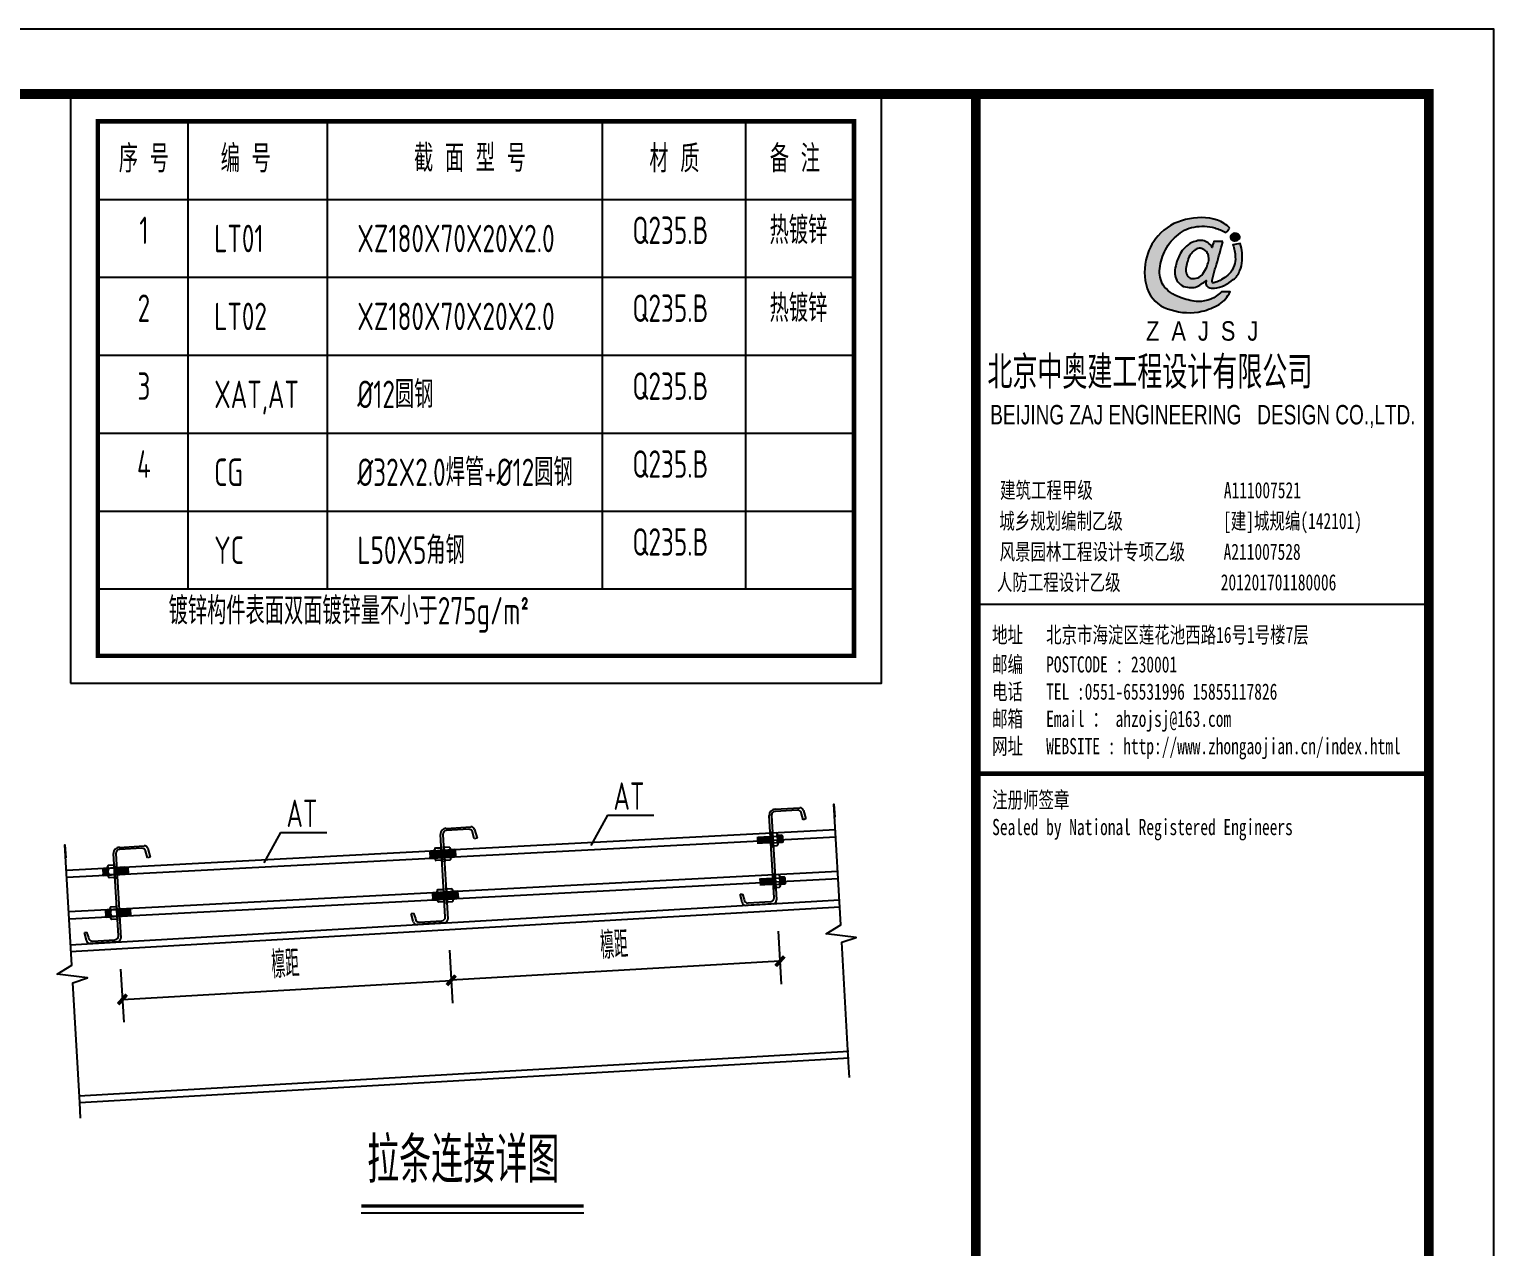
# Model space of a CAD drawing. Extents: x -89996 to 1006241, y -2176 to 440573.
# Drawn here: x 515908 to 547893, y 55219 to 81824 of the extents above; entities that cross this region are included whole.
import ezdxf
from ezdxf.enums import TextEntityAlignment as Align

# ---------------------------------------------------------------- set-up
doc = ezdxf.new("R2010")
doc.units = 0
doc.header["$LTSCALE"] = 1000
doc.header["$MEASUREMENT"] = 0
doc.layers.add('_0', color=7, linetype='Continuous', lineweight=25)
for name, color, linetype in [('AXIS', 3, 'Continuous'), ('GL', 150, 'Continuous'), ('LK 轮廓', 3, 'Continuous'), ('NUM', 7, 'Continuous'), ('PUB_TITLE', 4, 'Continuous'), ('TEXT', 7, 'Continuous'), ('THIN', 7, 'Continuous'), ('图签', 3, 'Continuous')]:
    doc.layers.add(name, color=color, linetype=linetype)
doc.styles.add('_gyy_title_Arial', font='arial.ttf', dxfattribs={"width": 0.7})
doc.styles.add('_gyy_title_ST', font='', dxfattribs={"width": 0.8})
doc.styles.add('_TCH_DIM_T3', font='SIMPLEX', dxfattribs={"width": 0.705882, "bigfont": 'GBCBIG'})
doc.styles.add('HZ', font='txt.shx', dxfattribs={"width": 0.8, "bigfont": '000hztxt.shx'})
doc.styles.add('TSSD_Label', font='tssdeng.shx', dxfattribs={"width": 0.7, "bigfont": 'hztxt.shx'})
doc.styles.get('_gyy_title_ST').set_extended_font_data('SimSun')
doc.dimstyles.new('TCH-200-1', dxfattribs={"dimtxt": 595, "dimasz": 200, "dimexe": 500, "dimexo": 600, "dimgap": 252.5, "dimtad": 1, "dimdec": 0, "dimzin": 0, "dimdsep": 46, "dimtxsty": '_TCH_DIM_T3', "dimblk": 'ARCHTICK', "dimcen": 0.09, "dimclrd": 3, "dimclre": 3, "dimclrt": 7, "dimazin": 2, "dimtfac": 1, "dimtdec": 0, "dimtix": 1, "dimtmove": 2, "dimatfit": 3, "dimfxl": 0, "dimtolj": 1, "dimtzin": 0, "dimarcsym": 0})

# ---------------------------------------------------------------- blocks, each defined once
blk = doc.blocks.new('_ArchTick')
at = {"color": 0, "linetype": 'ByBlock', "const_width": 0.4}
blk.add_lwpolyline([(-0.5, -0.5), (0.5, 0.5)], dxfattribs=at)
blk = doc.blocks.new('*D587')
at = {"layer": 'Defpoints', "color": 0, "transparency": 16777216}
for p in [(525050, 62298), (517868, 61881), (525123, 61040)]:
    blk.add_point(p, dxfattribs=at)
at = {"layer": 'GL', "color": 3, "lineweight": -2, "transparency": 16777216}
for p, q in [((525085, 61699), (525152, 60541)), ((517903, 61282), (517970, 60124)), ((517941, 60623), (525123, 61040))]:
    blk.add_line(p, q, dxfattribs=at)
at = {"layer": 'GL', "color": 3, "lineweight": -2, "transparency": 16777216, "xscale": 200, "yscale": 200, "zscale": 200}
for p, rotation in [((525123, 61040), 3.327878356570894), ((517941, 60623), 183.3278783565709)]:
    blk.add_blockref('_ArchTick', p, dxfattribs=dict(at, rotation=rotation))
at = {"layer": 'GL', "color": 7, "transparency": 16777216, "insert": (521499, 61397), "char_height": 595, "attachment_point": 5, "rotation": 3.3279, "style": '_TCH_DIM_T3'}
blk.add_mtext('\\A1;檩距', dxfattribs=at)
blk = doc.blocks.new('ZXG')
for p, q in [((319, 150), (214, 1947)), ((264, 1950), (372, 102)), ((336, 2085), (880, 2117)), ((832, 2064), (340, 2035)), ((952, 1853), (912, 2011)), ((960, 2057), (1012, 1873)), ((227, 1728), (217, 1729)), ((-424, 227), (-374, 230)), ((-381, 58), (-424, 227)), ((-374, 230), (-334, 112)), ((296, 17), (-296, -17)), ((-249, 36), (243, 65))]:
    blk.add_line(p, q)
for centre, radius, start, end in [((346, 1954), 132, 92.3178, 182.907), ((345, 1955), 80.5, 93.3279, 183.3279), ((838, 1987), 77.2, 18.1011, 94.3305), ((886, 2042), 75.4, 11.5832, 94.9433), ((-301, 63), 80.5, 183.3279, 273.3279), ((-254, 116), 80.5, 183.3279, 273.3279), ((238, 145), 80.5, 273.3279, 3.3279), ((292, 98), 80.5, 273.3279, 3.3279)]:
    blk.add_arc(centre, radius, start, end)
at = {"layer": '_0'}
blk.add_line((1012, 1873), (952, 1853), dxfattribs=at)
blk = doc.blocks.new('*D588')
at = {"layer": 'Defpoints', "color": 0, "transparency": 16777216}
for p in [(532231, 62716), (525050, 62298), (525123, 61041)]:
    blk.add_point(p, dxfattribs=at)
at = {"layer": 'GL', "color": 3, "lineweight": -2, "transparency": 16777216}
for p, q in [((532266, 62117), (532333, 60959)), ((525085, 61699), (525152, 60541)), ((532304, 61458), (525123, 61041))]:
    blk.add_line(p, q, dxfattribs=at)
at = {"layer": 'GL', "color": 3, "lineweight": -2, "transparency": 16777216, "xscale": 200, "yscale": 200, "zscale": 200}
for p, rotation in [((532304, 61458), 3.327878356568971), ((525123, 61041), 183.327878356569)]:
    blk.add_blockref('_ArchTick', p, dxfattribs=dict(at, rotation=rotation))
at = {"layer": 'GL', "color": 7, "transparency": 16777216, "insert": (528681, 61815), "char_height": 595, "attachment_point": 5, "rotation": 3.3279, "style": '_TCH_DIM_T3'}
blk.add_mtext('\\A1;檩距', dxfattribs=at)
blk = doc.blocks.new('dd')
at = {"layer": '图签'}
h = blk.add_hatch(color=5, dxfattribs=at)
h.set_gradient(color1=(0, 0, 255), color2=(36, 36, 255), one_color=1, tint=0.57)
h.paths.add_polyline_path([(452, 1270, -0.093206), (531, 1562, -0.136321), (716, 1807, -0.161039), (988, 1948, -0.108591), (1307, 1935, -0.049497), (1479, 1861, 0.062627), (1539, 1932, 0.094388), (1351, 2056, 0.136326), (854, 2062, 0.161722), (430, 1810, 0.133661), (243, 1435, 0.158414), (286, 937, 0.22517), (632, 669, 0.138663), (1107, 646, 0.074676), (1375, 753, 0.125344), (1543, 944, 0.006312), (1413, 948, -0.090385), (1244, 833, -0.096745), (1053, 797, -0.073845), (803, 850, -0.140868), (530, 1020, -0.160753)])
h = blk.add_hatch(color=1, dxfattribs=at)
h.set_gradient(color1=(255, 0, 0), color2=(255, 0, 0), tint=0.57)
h.paths.add_polyline_path([(1557, 1818, 0.386553), (1564, 1757, 0.170676), (1604, 1736, 0.082224), (1657, 1743, 0.087509), (1686, 1766, 0.264235), (1694, 1804, 0.244333), (1636, 1850, 0.30271)])
h = blk.add_hatch(color=5, dxfattribs=at)
h.set_gradient(color1=(0, 0, 255), color2=(36, 36, 255), one_color=1, tint=0.57)
h.paths.add_polyline_path([(1306, 1289, 0.011169), (1334, 1370, 0.005807), (1431, 1724, 0.01105), (1292, 1724, 0.016796), (1267, 1634, 0.125943), (1203, 1704, 0.083806), (1120, 1739, 0.082879), (1047, 1739, -0.008503), (952, 1710, 0.060057), (844, 1628, 0.086078), (774, 1532, 0.099424), (705, 1347, 0.12153), (690, 1225, 0.102644), (719, 1122, 0.056648), (797, 1042, 0.092914), (913, 1013, 0.194578), (1098, 1064, -0.002562), (1175, 1122, 0.064354), (1167, 1068, 0.172385), (1207, 1017, 0.105458), (1300, 1002, 0.086567), (1454, 1046, 0.047674), (1592, 1136, 0.166359), (1692, 1274, 0.096748), (1728, 1431, 0.03151), (1728, 1548, 0.041815), (1700, 1691, 0.007654), (1588, 1673, -0.009919), (1610, 1585, -0.068269), (1624, 1482, -0.105336), (1605, 1352, -0.14652), (1528, 1223, -0.070486), (1434, 1151, -0.077937), (1341, 1103, -0.127098), (1272, 1084, -0.114215), (1267, 1129, -0.007609)])
h.paths.add_polyline_path([(865, 1245, -0.099994), (863, 1328, -0.050974), (888, 1427, -0.120527), (938, 1529, -0.043888), (1002, 1595, -0.08446), (1063, 1619, -0.147309), (1127, 1607, -0.037474), (1177, 1572, -0.06931), (1209, 1507, -0.067662), (1213, 1431, -0.02676), (1211, 1413, 0.017209), (1183, 1329, -0.048815), (1120, 1223, -0.139096), (1046, 1163, -0.097991), (944, 1153, -0.085394), (909, 1169, -0.149141)], flags=16)
blk.add_lwpolyline([(1539, 1932, 0.094388), (1351, 2056, 0.136326), (854, 2062, 0.161722), (430, 1810, 0.133661), (243, 1435, 0.158414), (286, 937, 0.22517), (632, 669, 0.138663), (1107, 646, 0.074676), (1375, 753, 0.125344), (1543, 944, 0.006312), (1413, 948, -0.090385), (1244, 833, -0.096745), (1053, 797, -0.073845), (803, 850, -0.140868), (530, 1020, -0.160753), (452, 1270, -0.093206), (531, 1562, -0.136321), (716, 1807, -0.161039), (988, 1948, -0.108591), (1307, 1935, -0.049497), (1479, 1861, 0.062627)], format="xyb", close=True, dxfattribs=at)
for points in [[(1694, 1804, 0.243958), (1636, 1850, 0.303117), (1557, 1818, 0.386553), (1564, 1757, 0.170676), (1604, 1736, 0.082224), (1657, 1743, 0.087509), (1686, 1766, 0.264235), (1694, 1804, -7.823139)], [(1431, 1724, 0.011041), (1292, 1724, 0.016796), (1267, 1634, 0.125943), (1203, 1704, 0.083806), (1120, 1739, 0.082879), (1047, 1739, -0.008503), (952, 1710, 0.060057), (844, 1628, 0.086078), (774, 1532, 0.099424), (705, 1347, 0.12153), (690, 1225, 0.102644), (719, 1122, 0.056648), (797, 1042, 0.092914), (913, 1013, 0.194578), (1098, 1064, -0.002562), (1175, 1122, 0.064354), (1167, 1068, 0.172385), (1207, 1017, 0.105458), (1300, 1002, 0.086567), (1454, 1046, 0.047674), (1592, 1136, 0.166359), (1692, 1274, 0.096748), (1728, 1431, 0.03151), (1728, 1548, 0.041815), (1700, 1691, 0.007654), (1588, 1673, -0.009919), (1610, 1585, -0.068269), (1624, 1482, -0.105336), (1605, 1352, -0.14652), (1528, 1223, -0.070486), (1434, 1151, -0.077937), (1341, 1103, -0.127098), (1272, 1084, -0.114215), (1267, 1129, -0.007609), (1306, 1289, 0.011169), (1334, 1370, 0.005782), (1430, 1722, 0.069025)], [(1213, 1431, 0.067662), (1209, 1507, 0.06931), (1177, 1572, 0.037474), (1127, 1607, 0.147309), (1063, 1619, 0.08446), (1002, 1595, 0.043888), (938, 1529, 0.120527), (888, 1427, 0.050974), (863, 1328, 0.099994), (865, 1245, 0.149141), (909, 1169, 0.085394), (944, 1153, 0.097991), (1046, 1163, 0.139096), (1120, 1223, 0.048815), (1183, 1329, -0.017209), (1211, 1413, 0.02676), (1213, 1431, 0.441273)]]:
    blk.add_lwpolyline(points, format="xyb", dxfattribs=at)
at = {"insert": (246, 492), "char_height": 300, "width": 8000, "attachment_point": 1, "style": 'HZ'}
blk.add_mtext('{\\fArial|b0|i0|c0|p32;Z  A  J  S  J}', dxfattribs=at)
blk = doc.blocks.new('A$C767023C3')
at = {"layer": 'PUB_TITLE'}
blk.add_line((-4949, -5573), (0, -5573), dxfattribs=at)
at = {"layer": 'PUB_TITLE', "const_width": 106}
blk.add_lwpolyline([(-4949, 0), (0, 0), (0, -40586), (-4949, -40586)], close=True, dxfattribs=at)
at = {"layer": 'PUB_TITLE', "const_width": 49.5}
blk.add_lwpolyline([(-4949, -7426), (0, -7426)], dxfattribs=at)
at = {"layer": '图签', "xscale": 0.70707067020202, "yscale": 0.70707067020202, "zscale": 0.70707067020202}
blk.add_blockref('dd', (-3263, -2831), dxfattribs=at)
at = {"color": 1, "insert": (-4822, -2862), "char_height": 359.1, "width": 9576, "attachment_point": 1, "style": 'HZ'}
blk.add_mtext('北京中奥建工程设计有限公司', dxfattribs=at)
at = {"layer": 'PUB_TITLE', "width": 0.7}
for s, height, style, p in [('BEIJING ZAJ ENGINEERING   DESIGN CO.,LTD.', 212.12, '_gyy_title_Arial', (-2469, -3610)), ('建筑工程甲级                 A111007521             ', 176.77, '_gyy_title_ST', (-2494, -4417)), ('城乡规划编制乙级             [建]城规编(142101)', 176.77, '_gyy_title_ST', (-2712, -4754)), ('风景园林工程设计专项乙级     A211007528           ', 176.77, '_gyy_title_ST', (-2582, -5090)), ('人防工程设计乙级             201201701180006', 176.77, '_gyy_title_ST', (-2865, -5424))]:
    blk.add_text(s, height=height, dxfattribs=dict(at, style=style)).set_placement(p, align=Align.CENTER)
at = {"layer": 'PUB_TITLE', "style": '_gyy_title_ST', "width": 0.7}
for s, height, p in [('地址   北京市海淀区莲花池西路16号1号楼7层', 176.77, (-4771, -5998)), ('邮编   POSTCODE : 230001', 176.77, (-4771, -6321)), ('电话   TEL :0551-65531996 15855117826', 176.77, (-4771, -6618)), ('邮箱   Email ： ahzojsj@163.com', 176.77, (-4771, -6915)), ('网址   WEBSITE : http://www.zhongaojian.cn/index.html', 176.77, (-4771, -7214)), ('注册师签章', 176.8, (-4771, -7801)), ('Sealed by National Registered Engineers', 176.77, (-4770, -8098))]:
    blk.add_text(s, height=height, dxfattribs=at).set_placement(p)

msp = doc.modelspace()

# ---------------------------------------------------------------- linework, layer by layer
for p, q in [((532100.07, 64281.83), (532110.14, 64282.42)), ((532100.07, 64281.83), (532119.35, 63950.27)), ((532110.14, 64282.42), (532129.42, 63950.85)), ((532227.69, 64261.53), (532111.75, 64254.79)), ((532115.77, 64185.71), (532231.7, 64192.45)), ((532123.8, 64047.56), (532239.74, 64054.3)), ((532127.82, 63978.48), (532243.75, 63985.22)), ((532262.2, 64020.95), (532250.15, 64228.18)), ((524773.02, 63689.3), (524760.97, 63896.53)), ((524779.42, 63932.26), (524895.36, 63939)), ((524899.37, 63869.92), (524783.44, 63863.18)), ((524907.41, 63731.77), (524791.47, 63725.03)), ((524911.42, 63662.7), (524795.49, 63655.95)), ((524893.75, 63966.63), (524913.03, 63635.07)), ((524903.82, 63967.22), (524923.1, 63635.65)), ((524954.27, 63969.87), (524964.34, 63970.45)), ((524954.27, 63969.87), (524973.55, 63638.3)), ((524964.34, 63970.45), (524983.62, 63638.89)), ((525081.89, 63949.56), (524965.95, 63942.82)), ((524969.97, 63873.75), (525085.9, 63880.49)), ((524978, 63735.59), (525093.94, 63742.34)), ((524982.02, 63666.52), (525097.95, 63673.26)), ((525116.4, 63708.99), (525104.35, 63916.22)), ((532119.35, 63950.27), (532129.42, 63950.85)), ((517630.97, 63312.78), (517618.92, 63520.01)), ((517637.37, 63555.74), (517753.31, 63562.48)), ((517757.33, 63493.41), (517641.39, 63486.66)), ((517765.36, 63355.25), (517649.42, 63348.51)), ((517751.7, 63590.11), (517770.98, 63258.55)), ((517761.78, 63590.7), (517781.06, 63259.13)), ((524923.1, 63635.65), (524913.03, 63635.07)), ((524973.55, 63638.3), (524983.62, 63638.89)), ((532153, 63371.48), (532163.08, 63372.06)), ((532153, 63371.48), (532172.28, 63039.91)), ((532163.08, 63372.06), (532182.36, 63040.5)), ((532280.62, 63351.18), (532164.68, 63344.43)), ((517769.38, 63286.18), (517653.44, 63279.44)), ((517781.06, 63259.13), (517770.98, 63258.55)), ((524832.35, 63021.91), (524948.29, 63028.65)), ((524946.69, 63056.28), (524965.97, 62724.71)), ((524956.76, 63056.86), (524976.04, 62725.3)), ((525007.2, 63059.51), (525017.28, 63060.1)), ((525007.2, 63059.51), (525026.48, 62727.95)), ((525017.28, 63060.1), (525036.56, 62728.53)), ((525134.82, 63039.21), (525018.88, 63032.47)), ((532168.7, 63275.36), (532284.64, 63282.1)), ((532172.28, 63039.91), (532182.36, 63040.5)), ((532176.73, 63137.21), (532292.67, 63143.95)), ((532180.75, 63068.13), (532296.69, 63074.87)), ((532315.14, 63110.6), (532303.09, 63317.83)), ((524825.95, 62778.95), (524813.9, 62986.18)), ((524952.31, 62959.57), (524836.37, 62952.83)), ((524960.34, 62821.42), (524844.4, 62814.68)), ((524964.36, 62752.34), (524848.42, 62745.6)), ((524976.04, 62725.3), (524965.97, 62724.71)), ((525022.9, 62963.39), (525138.84, 62970.13)), ((525026.48, 62727.95), (525036.56, 62728.53)), ((525030.93, 62825.24), (525146.87, 62831.98)), ((525034.95, 62756.16), (525150.89, 62762.91)), ((525169.34, 62798.63), (525157.29, 63005.86)), ((517683.91, 62402.43), (517671.86, 62609.66)), ((517690.31, 62645.39), (517806.25, 62652.13)), ((517810.26, 62583.05), (517694.32, 62576.31)), ((517818.3, 62444.9), (517702.36, 62438.16)), ((517822.31, 62375.82), (517706.37, 62369.08)), ((517804.64, 62679.76), (517823.92, 62348.19)), ((517814.71, 62680.34), (517833.99, 62348.78)), ((517833.99, 62348.78), (517823.92, 62348.19))]:
    msp.add_line(p, q)
for centre, radius, start, end in [((532210.77, 64225.89), 39.45, 302.04468, 64.611077), ((532129.34, 64117.19), 127.05, 330.330419, 36.325338), ((532222.82, 64018.66), 39.45, 302.04468, 64.611077), ((524800.35, 63898.82), 39.45, 122.04468, 244.611077), ((524893.83, 63800.29), 127.05, 150.330419, 216.325338), ((524812.4, 63691.59), 39.45, 122.04468, 244.611077), ((525064.97, 63913.93), 39.45, 302.04468, 64.611077), ((524983.54, 63805.23), 127.05, 330.330419, 36.325338), ((525077.02, 63706.7), 39.45, 302.04468, 64.611077), ((517658.3, 63522.3), 39.45, 122.04468, 244.611077), ((517751.78, 63423.77), 127.05, 150.330419, 216.325338), ((517670.35, 63315.07), 39.45, 122.04468, 244.611077), ((532263.71, 63315.54), 39.45, 302.04468, 64.611077), ((524853.28, 62988.47), 39.45, 122.04468, 244.611077), ((525117.91, 63003.57), 39.45, 302.04468, 64.611077), ((532182.28, 63206.84), 127.05, 330.330419, 36.325338), ((532275.76, 63108.31), 39.45, 302.04468, 64.611077), ((524946.77, 62889.94), 127.05, 150.330419, 216.325338), ((524865.33, 62781.24), 39.45, 122.04468, 244.611077), ((525036.48, 62894.87), 127.05, 330.330419, 36.325338), ((525129.96, 62796.34), 39.45, 302.04468, 64.611077), ((517711.24, 62611.95), 39.45, 122.04468, 244.611077), ((517804.72, 62513.42), 127.05, 150.330419, 216.325338), ((517723.29, 62404.72), 39.45, 122.04468, 244.611077)]:
    msp.add_arc(centre, radius, start, end)
for p in [(532119.35, 63950.27), (524923.1, 63635.65), (524973.55, 63638.3), (517781.06, 63259.13), (532172.28, 63039.91), (524976.04, 62725.3), (525026.48, 62727.95), (517833.99, 62348.78)]:
    msp.add_point(p)
at = {"layer": 'AXIS'}
for p, q in [((519373.41, 79809.48), (519373.41, 69592.79)), ((522416.28, 79809.48), (522416.28, 69592.79)), ((528423.06, 79809.48), (528423.06, 69592.79)), ((531550.77, 79809.48), (531550.77, 69592.79)), ((517404.38, 78106.7), (533921.53, 78106.7)), ((517404.38, 76403.92), (533921.53, 76403.92)), ((517404.38, 74701.14), (533921.53, 74701.14)), ((517404.38, 72998.36), (533921.53, 72998.36)), ((517404.38, 71295.57), (533921.53, 71295.57)), ((517404.38, 71295.57), (533921.53, 71295.57)), ((517404.38, 69592.79), (533921.53, 69592.79)), ((517404.38, 69592.79), (533921.53, 69592.79)), ((528538.64, 64649.73), (528173.48, 63986.14)), ((528538.64, 64649.73), (529549.03, 64649.73)), ((521396.59, 64273.22), (521031.44, 63609.62)), ((521396.59, 64273.22), (522406.99, 64273.22))]:
    msp.add_line(p, q, dxfattribs=at)
at = {"layer": 'AXIS', "color": 3, "linetype": 'ByBlock'}
for p, q in [((524908.71, 63882.45), (533514.82, 64334.64)), ((524917.95, 63723.57), (533523.84, 64175.3)), ((531814.33, 64178.91), (531823.49, 64021.3)), ((531828.31, 64155.71), (531834.8, 64044.04)), ((531839.51, 64180.37), (531848.68, 64022.62)), ((531853.49, 64157.18), (531859.99, 64045.5)), ((531864.69, 64181.84), (531873.88, 64023.94)), ((531880.99, 64158.77), (531887.48, 64047.1)), ((531892.19, 64183.44), (531901.38, 64025.38)), ((531906.17, 64160.24), (531912.67, 64048.57)), ((531917.37, 64184.9), (531926.57, 64026.71)), ((531931.36, 64161.7), (531937.85, 64050.03)), ((531942.56, 64186.36), (531951.76, 64028.03)), ((531956.54, 64163.17), (531963.03, 64051.5)), ((531967.74, 64187.83), (531976.96, 64029.35)), ((531979.41, 64164.5), (531985.9, 64052.83)), ((531990.61, 64189.16), (531999.83, 64030.55)), ((532004.59, 64165.96), (532011.09, 64054.29)), ((532015.79, 64190.62), (532025.02, 64031.87)), ((532029.78, 64167.43), (532036.27, 64055.76)), ((532040.98, 64192.09), (532050.21, 64033.2)), ((532054.96, 64168.89), (532061.45, 64057.22)), ((532066.16, 64193.55), (532075.41, 64034.52)), ((532066.16, 64193.55), (532075.41, 64034.52)), ((532080.14, 64170.35), (532086.64, 64058.68)), ((532080.14, 64170.35), (532086.64, 64058.68)), ((532091.34, 64195.02), (532100.6, 64035.84)), ((532105.32, 64171.82), (532111.82, 64060.15)), ((532343.17, 64209.66), (532251.54, 64204.33)), ((532256.42, 64180.6), (532262.92, 64068.93)), ((532352.45, 64050.13), (532260.82, 64044.8)), ((532267.62, 64205.27), (532276.9, 64045.74)), ((532281.61, 64182.07), (532288.1, 64070.4)), ((532292.81, 64206.73), (532302.08, 64047.2)), ((532306.79, 64183.53), (532313.28, 64071.86)), ((532317.99, 64208.19), (532327.27, 64048.67)), ((532331.97, 64185), (532338.47, 64073.33)), ((532356.5, 64197.8), (532343.17, 64209.66)), ((532343.17, 64209.66), (532352.45, 64050.13)), ((532352.45, 64050.13), (532364.31, 64063.45)), ((532356.5, 64197.8), (532364.31, 64063.45)), ((516719.86, 63450.93), (524959.27, 63883.85)), ((516729.33, 63292.12), (524968.32, 63724.59)), ((524658.86, 63854.03), (524670.72, 63867.35)), ((524658.86, 63854.03), (524666.68, 63719.68)), ((524680, 63707.82), (524666.68, 63719.68)), ((524668.53, 63866.94), (524677.69, 63709.33)), ((524670.72, 63867.35), (524762.35, 63872.68)), ((524670.72, 63867.35), (524680, 63707.82)), ((524680, 63707.82), (524771.63, 63713.15)), ((524682.51, 63843.75), (524689, 63732.08)), ((524684.71, 63844.16), (524691.2, 63732.49)), ((524693.71, 63868.41), (524702.88, 63710.65)), ((524695.91, 63868.82), (524705.18, 63709.29)), ((524707.69, 63845.21), (524714.19, 63733.54)), ((524709.89, 63845.62), (524716.38, 63733.95)), ((524718.89, 63869.87), (524728.08, 63711.98)), ((524721.09, 63870.28), (524730.37, 63710.75)), ((524735.07, 63847.09), (524741.57, 63735.42)), ((524735.19, 63846.81), (524741.68, 63735.14)), ((524746.27, 63871.75), (524755.55, 63712.22)), ((524746.39, 63871.47), (524755.58, 63713.42)), ((524760.26, 63848.55), (524766.75, 63736.88)), ((524760.37, 63848.27), (524766.87, 63736.6)), ((524771.57, 63872.94), (524780.77, 63714.74)), ((524785.56, 63849.74), (524792.05, 63738.07)), ((524796.76, 63874.4), (524805.96, 63716.06)), ((524810.74, 63851.2), (524817.23, 63739.53)), ((524821.94, 63875.86), (524831.16, 63717.39)), ((524833.61, 63852.53), (524840.1, 63740.86)), ((524844.81, 63877.19), (524854.03, 63718.59)), ((524858.79, 63854), (524865.29, 63742.33)), ((524869.99, 63878.66), (524879.22, 63719.91)), ((524883.98, 63855.46), (524890.47, 63743.79)), ((524895.18, 63880.12), (524904.41, 63721.23)), ((524908.83, 63881.2), (525133.12, 63894.24)), ((524909.16, 63856.93), (524915.65, 63745.25)), ((524911.35, 63857.34), (524917.85, 63745.67)), ((524918.1, 63721.67), (525142.4, 63734.71)), ((524920.36, 63881.59), (524929.61, 63722.55)), ((524920.36, 63881.59), (524929.61, 63722.55)), ((524922.55, 63882), (524931.83, 63722.47)), ((524934.34, 63858.39), (524940.84, 63746.72)), ((524934.34, 63858.39), (524940.84, 63746.72)), ((524936.54, 63858.8), (524943.03, 63747.13)), ((524945.54, 63883.05), (524954.8, 63723.88)), ((524947.74, 63883.46), (524957.01, 63723.93)), ((524959.52, 63859.85), (524966.02, 63748.18)), ((524961.72, 63860.26), (524968.21, 63748.59)), ((524972.92, 63884.93), (524982.2, 63725.4)), ((524986.9, 63861.73), (524993.4, 63750.06)), ((524998.1, 63886.39), (525007.38, 63726.86)), ((525012.09, 63863.19), (525018.58, 63751.52)), ((525023.29, 63887.85), (525032.56, 63728.33)), ((525037.27, 63864.66), (525043.76, 63752.99)), ((525046.16, 63889.18), (525055.43, 63729.66)), ((525060.14, 63865.99), (525066.63, 63754.32)), ((525071.34, 63890.65), (525080.62, 63731.12)), ((525085.32, 63867.45), (525091.82, 63755.78)), ((525096.52, 63892.11), (525105.8, 63732.58)), ((525197.37, 63897.69), (525105.74, 63892.37)), ((525110.51, 63868.92), (525117, 63757.25)), ((525110.62, 63868.64), (525117.12, 63756.97)), ((525206.65, 63738.17), (525115.02, 63732.84)), ((525121.71, 63893.58), (525130.98, 63734.05)), ((525121.82, 63893.3), (525131.1, 63733.77)), ((525135.69, 63870.38), (525142.18, 63758.71)), ((525135.81, 63870.1), (525142.3, 63758.43)), ((525147.01, 63894.77), (525156.28, 63735.24)), ((525149.2, 63895.18), (525158.48, 63735.65)), ((525160.99, 63871.57), (525167.48, 63759.9)), ((525163.19, 63871.98), (525169.68, 63760.31)), ((525172.19, 63896.23), (525181.47, 63736.7)), ((525174.39, 63896.64), (525183.66, 63737.11)), ((525186.17, 63873.03), (525192.67, 63761.36)), ((525188.37, 63873.44), (525194.86, 63761.77)), ((525210.7, 63885.84), (525197.37, 63897.69)), ((525197.37, 63897.69), (525206.65, 63738.17)), ((525199.57, 63898.11), (525208.84, 63738.58)), ((525206.65, 63738.17), (525218.51, 63751.49)), ((525210.7, 63885.84), (525218.51, 63751.49)), ((517516.82, 63477.51), (517528.68, 63490.83)), ((517516.82, 63477.51), (517524.63, 63343.17)), ((517537.95, 63331.31), (517524.63, 63343.17)), ((517528.68, 63490.83), (517620.31, 63496.16)), ((517528.68, 63490.83), (517537.95, 63331.31)), ((517537.95, 63331.31), (517629.58, 63336.63)), ((517542.66, 63467.64), (517549.15, 63355.97)), ((517553.86, 63492.3), (517563.14, 63332.77)), ((517567.84, 63469.1), (517574.34, 63357.43)), ((517579.04, 63493.76), (517588.32, 63334.23)), ((517593.03, 63470.57), (517599.52, 63358.9)), ((517604.23, 63495.23), (517613.5, 63335.7)), ((517618.21, 63472.03), (517624.7, 63360.36)), ((517766.78, 63504.68), (517991.07, 63517.72)), ((517769.31, 63480.82), (517775.8, 63369.15)), ((517776.06, 63345.15), (518000.35, 63358.19)), ((517780.51, 63505.48), (517789.78, 63345.95)), ((517794.49, 63482.28), (517800.98, 63370.61)), ((517805.69, 63506.94), (517814.97, 63347.41)), ((517819.67, 63483.75), (517826.17, 63372.07)), ((517830.87, 63508.41), (517840.15, 63348.88)), ((517844.86, 63485.21), (517851.35, 63373.54)), ((517856.06, 63509.87), (517865.33, 63350.34)), ((517870.04, 63486.67), (517876.53, 63375)), ((517881.24, 63511.34), (517890.52, 63351.81)), ((517895.22, 63488.14), (517901.72, 63376.47)), ((517904.11, 63512.67), (517913.39, 63353.14)), ((517918.09, 63489.47), (517924.59, 63377.8)), ((517929.29, 63514.13), (517938.57, 63354.6)), ((517943.28, 63490.93), (517949.77, 63379.26)), ((517954.48, 63515.59), (517963.75, 63356.06)), ((517968.46, 63492.4), (517974.95, 63380.73)), ((517979.66, 63517.06), (517988.93, 63357.53)), ((517993.64, 63493.86), (518000.14, 63382.19)), ((518007.16, 63518.66), (518016.43, 63359.13)), ((518021.14, 63495.46), (518027.63, 63383.79)), ((518032.34, 63520.12), (518041.62, 63360.59)), ((518046.32, 63496.92), (518052.82, 63385.25)), ((518057.52, 63521.59), (518066.8, 63362.06)), ((524961.64, 62972.1), (533566.38, 63424.21)), ((524970.88, 62813.22), (533575.4, 63264.87)), ((531867.26, 63268.55), (531876.43, 63110.94)), ((531881.25, 63245.36), (531887.74, 63133.69)), ((531892.45, 63270.02), (531901.62, 63112.26)), ((531906.43, 63246.82), (531912.92, 63135.15)), ((531917.63, 63271.48), (531926.81, 63113.59)), ((531933.93, 63248.42), (531940.42, 63136.75)), ((531945.13, 63273.08), (531954.32, 63115.03)), ((531959.11, 63249.88), (531965.6, 63138.21)), ((531970.31, 63274.55), (531979.51, 63116.35)), ((531984.29, 63251.35), (531990.79, 63139.68)), ((531995.49, 63276.01), (532004.7, 63117.68)), ((532009.48, 63252.81), (532015.97, 63141.14)), ((532020.68, 63277.48), (532029.89, 63119)), ((532032.34, 63254.14), (532038.84, 63142.47)), ((532043.54, 63278.8), (532052.77, 63120.2)), ((532057.53, 63255.61), (532064.02, 63143.94)), ((532068.73, 63280.27), (532077.96, 63121.52)), ((532082.71, 63257.07), (532089.2, 63145.4)), ((532093.91, 63281.73), (532103.15, 63122.84)), ((532107.89, 63258.54), (532114.39, 63146.87)), ((532119.09, 63283.2), (532128.34, 63124.17)), ((532119.09, 63283.2), (532128.34, 63124.17)), ((532133.08, 63260), (532139.57, 63148.33)), ((532133.08, 63260), (532139.57, 63148.33)), ((532144.28, 63284.66), (532153.53, 63125.49)), ((532158.26, 63261.47), (532164.75, 63149.79)), ((532396.11, 63299.31), (532304.48, 63293.98)), ((532309.36, 63270.25), (532315.85, 63158.58)), ((532405.38, 63139.78), (532313.75, 63134.45)), ((532320.56, 63294.91), (532329.83, 63135.38)), ((532334.54, 63271.72), (532341.03, 63160.05)), ((532345.74, 63296.38), (532355.02, 63136.85)), ((532359.72, 63273.18), (532366.22, 63161.51)), ((532370.92, 63297.84), (532380.2, 63138.31)), ((532384.91, 63274.64), (532391.4, 63162.97)), ((532409.43, 63287.45), (532396.11, 63299.31)), ((532396.11, 63299.31), (532405.38, 63139.78)), ((532405.38, 63139.78), (532417.24, 63153.1)), ((532409.43, 63287.45), (532417.24, 63153.1)), ((516774.17, 62540.65), (525012.21, 62973.5)), ((516783.64, 62381.84), (525021.25, 62814.23)), ((524711.8, 62943.68), (524723.66, 62957)), ((524711.8, 62943.68), (524719.61, 62809.33)), ((524732.93, 62797.47), (524719.61, 62809.33)), ((524721.46, 62956.59), (524730.63, 62798.98)), ((524723.66, 62957), (524815.29, 62962.33)), ((524723.66, 62957), (524732.93, 62797.47)), ((524732.93, 62797.47), (524824.57, 62802.8)), ((524735.45, 62933.39), (524741.94, 62821.72)), ((524737.64, 62933.8), (524744.13, 62822.13)), ((524746.65, 62958.05), (524755.82, 62800.3)), ((524748.84, 62958.46), (524758.12, 62798.94)), ((524760.63, 62934.86), (524767.12, 62823.19)), ((524762.82, 62935.27), (524769.32, 62823.6)), ((524771.83, 62959.52), (524781.01, 62801.62)), ((524774.02, 62959.93), (524783.3, 62800.4)), ((524788.01, 62936.73), (524794.5, 62825.06)), ((524788.13, 62936.46), (524794.62, 62824.79)), ((524799.21, 62961.39), (524808.48, 62801.86)), ((524799.33, 62961.12), (524808.52, 62803.07)), ((524813.19, 62938.2), (524819.68, 62826.53)), ((524813.31, 62937.92), (524819.8, 62826.25)), ((524824.51, 62962.58), (524833.71, 62804.39)), ((524838.49, 62939.38), (524844.99, 62827.71)), ((524849.69, 62964.05), (524858.9, 62805.71)), ((524863.68, 62940.85), (524870.17, 62829.18)), ((524874.88, 62965.51), (524884.09, 62807.03)), ((524886.54, 62942.18), (524893.04, 62830.51)), ((524897.74, 62966.84), (524906.97, 62808.23)), ((524911.73, 62943.64), (524918.22, 62831.97)), ((524922.93, 62968.3), (524932.16, 62809.56)), ((524936.91, 62945.11), (524943.4, 62833.44)), ((524948.11, 62969.77), (524957.35, 62810.88)), ((524961.76, 62970.85), (525186.06, 62983.89)), ((524962.09, 62946.57), (524968.59, 62834.9)), ((524964.29, 62946.98), (524970.78, 62835.31)), ((524971.04, 62811.32), (525195.33, 62824.36)), ((524973.29, 62971.23), (524982.54, 62812.2)), ((524973.29, 62971.23), (524982.54, 62812.2)), ((524975.49, 62971.64), (524984.77, 62812.11)), ((524987.28, 62948.04), (524993.77, 62836.37)), ((524987.28, 62948.04), (524993.77, 62836.37)), ((524989.47, 62948.45), (524995.97, 62836.78)), ((524998.48, 62972.7), (525007.73, 62813.52)), ((525000.67, 62973.11), (525009.95, 62813.58)), ((525012.46, 62949.5), (525018.95, 62837.83)), ((525014.66, 62949.91), (525021.15, 62838.24)), ((525025.86, 62974.57), (525035.13, 62815.04)), ((525039.84, 62951.38), (525046.33, 62839.7)), ((525051.04, 62976.04), (525060.31, 62816.51)), ((525065.02, 62952.84), (525071.52, 62841.17)), ((525076.22, 62977.5), (525085.5, 62817.97)), ((525090.2, 62954.3), (525096.7, 62842.63)), ((525099.09, 62978.83), (525108.37, 62819.3)), ((525113.07, 62955.63), (525119.57, 62843.96)), ((525124.27, 62980.3), (525133.55, 62820.77)), ((525138.26, 62957.1), (525144.75, 62845.43)), ((525149.46, 62981.76), (525158.73, 62822.23)), ((525250.31, 62987.34), (525158.68, 62982.01)), ((525163.44, 62958.56), (525169.93, 62846.89)), ((525163.56, 62958.29), (525170.05, 62846.62)), ((525259.58, 62827.81), (525167.95, 62822.48)), ((525174.64, 62983.22), (525183.92, 62823.69)), ((525174.76, 62982.95), (525184.03, 62823.42)), ((525188.62, 62960.03), (525195.12, 62848.36)), ((525188.74, 62959.75), (525195.23, 62848.08)), ((525199.94, 62984.41), (525209.22, 62824.88)), ((525202.14, 62984.82), (525211.41, 62825.29)), ((525213.92, 62961.22), (525220.42, 62849.54)), ((525216.12, 62961.63), (525222.61, 62849.96)), ((525225.12, 62985.88), (525234.4, 62826.35)), ((525227.32, 62986.29), (525236.6, 62826.76)), ((525239.11, 62962.68), (525245.6, 62851.01)), ((525241.3, 62963.09), (525247.8, 62851.42)), ((525263.63, 62975.48), (525250.31, 62987.34)), ((525250.31, 62987.34), (525259.58, 62827.81)), ((525252.5, 62987.75), (525261.78, 62828.22)), ((525259.58, 62827.81), (525271.44, 62841.14)), ((525263.63, 62975.48), (525271.44, 62841.14)), ((517569.75, 62567.16), (517581.61, 62580.48)), ((517569.75, 62567.16), (517577.56, 62432.81)), ((517590.89, 62420.95), (517577.56, 62432.81)), ((517581.61, 62580.48), (517673.24, 62585.81)), ((517581.61, 62580.48), (517590.89, 62420.95)), ((517590.89, 62420.95), (517682.52, 62426.28)), ((517595.6, 62557.28), (517602.09, 62445.61)), ((517606.8, 62581.95), (517616.07, 62422.42)), ((517620.78, 62558.75), (517627.27, 62447.08)), ((517631.98, 62583.41), (517641.25, 62423.88)), ((517645.96, 62560.21), (517652.45, 62448.54)), ((517657.16, 62584.87), (517666.44, 62425.35)), ((517671.14, 62561.68), (517677.64, 62450.01)), ((517819.71, 62594.33), (518044.01, 62607.37)), ((517822.24, 62570.46), (517828.74, 62458.79)), ((517828.99, 62434.8), (518053.28, 62447.84)), ((517833.44, 62595.12), (517842.72, 62435.6)), ((517847.43, 62571.93), (517853.92, 62460.26)), ((517858.63, 62596.59), (517867.9, 62437.06)), ((517872.61, 62573.39), (517879.1, 62461.72)), ((517883.81, 62598.05), (517893.09, 62438.52)), ((517897.79, 62574.86), (517904.29, 62463.19)), ((517908.99, 62599.52), (517918.27, 62439.99)), ((517922.98, 62576.32), (517929.47, 62464.65)), ((517934.18, 62600.98), (517943.45, 62441.45)), ((517948.16, 62577.78), (517954.65, 62466.11)), ((517957.04, 62602.31), (517966.32, 62442.78)), ((517971.03, 62579.11), (517977.52, 62467.44)), ((517982.23, 62603.78), (517991.5, 62444.25)), ((517996.21, 62580.58), (518002.7, 62468.91)), ((518007.41, 62605.24), (518016.69, 62445.71)), ((518021.39, 62582.04), (518027.89, 62470.37)), ((518032.59, 62606.71), (518041.87, 62447.18)), ((518046.58, 62583.51), (518053.07, 62471.84)), ((518060.09, 62608.3), (518069.37, 62448.77)), ((518074.07, 62585.11), (518080.57, 62473.44)), ((518085.27, 62609.77), (518094.55, 62450.24)), ((518099.26, 62586.57), (518105.75, 62474.9)), ((518110.46, 62611.23), (518119.73, 62451.7))]:
    msp.add_line(p, q, dxfattribs=at)
at = {"layer": 'AXIS'}
msp.add_lwpolyline([(516804.4, 67532.16), (534521.52, 67532.16), (534521.52, 80409.47), (516804.4, 80409.47)], close=True, dxfattribs=at)
at = {"layer": 'AXIS', "const_width": 100}
msp.add_lwpolyline([(517404.38, 68132.14), (533921.53, 68132.14), (533921.53, 79809.48), (517404.38, 79809.48)], close=True, dxfattribs=at)
at = {"layer": 'AXIS', "color": 3, "linetype": 'ByBlock'}
for p in [(532363.65, 64074.79), (532364.01, 64068.54), (532364.01, 64068.54), (524666.02, 63731.02), (524666.38, 63724.77), (524666.38, 63724.77), (525217.85, 63762.83), (525218.21, 63756.58), (525218.21, 63756.58), (517523.97, 63354.5), (517524.33, 63348.25), (517524.33, 63348.25), (532416.58, 63164.44), (532416.95, 63158.19), (532416.95, 63158.19), (524718.95, 62820.67), (524719.32, 62814.42), (524719.32, 62814.42), (525270.78, 62852.47), (525271.15, 62846.22), (525271.15, 62846.22), (517576.91, 62444.15), (517577.27, 62437.9), (517577.27, 62437.9)]:
    msp.add_point(p, dxfattribs=at)
at = {"layer": 'GL'}
for p, q in [((516798.99, 61818.66), (533604.05, 62795.84)), ((516807.7, 61668.91), (533613.16, 62646.11)), ((517000.24, 58518.02), (533804.89, 59495.18)), ((517008.95, 58368.28), (533814, 59345.46))]:
    msp.add_line(p, q, dxfattribs=at)
for points in [[(533822.6, 58915), (533803.91, 59251.99), (533655.07, 61871.54), (533971.41, 61977.28), (533314.86, 62055.97), (533633.52, 62251.99), (533481.52, 64886.84), (533498.49, 64602.46)], [(517027.63, 58031.3), (517008.95, 58368.28), (516860.11, 60987.83), (517176.44, 61093.57), (516519.9, 61172.26), (516838.55, 61368.28), (516686.56, 64003.13), (516703.53, 63718.75)]]:
    msp.add_lwpolyline(points, dxfattribs=at)
at = {"layer": 'LK 轮廓'}
msp.add_line((517404.38, 78106.7), (533921.53, 78106.7), dxfattribs=at)
at = {"layer": 'NUM', "linetype": 'ByBlock', "const_width": 75}
msp.add_lwpolyline([(523158.37, 56106.4), (528017.87, 56106.4)], dxfattribs=at)
at = {"layer": 'PUB_TITLE'}
msp.add_lwpolyline([(399293.13, -2176.39), (547893.13, -2176.39), (547893.13, 81823.61), (399293.13, 81823.61)], close=True, dxfattribs=at)
at = {"layer": 'PUB_TITLE', "const_width": 212.12}
msp.add_lwpolyline([(402828.49, -762.25), (402828.49, 80409.47), (546478.99, 80409.47), (546478.99, -762.25)], close=True, dxfattribs=at)
at = {"layer": 'THIN', "linetype": 'ByBlock'}
msp.add_lwpolyline([(523158.37, 55956.4), (528017.87, 55956.4)], dxfattribs=at)

# ---------------------------------------------------------------- block references
at = {"xscale": 2, "yscale": 2, "zscale": 2}
msp.add_blockref('A$C767023C3', (546478.99, 80409.47), dxfattribs=at)
at = {"layer": '_0', "linetype": 'ByBlock'}
for p in [(531856.12, 62694.2), (524674.61, 62276.61), (517534.77, 61861.44)]:
    msp.add_blockref('ZXG', p, dxfattribs=at)

# ---------------------------------------------------------------- texts
at = {"layer": 'TEXT', "style": 'TSSD_Label', "width": 0.7}
for s, height, p in [('序 号', 600, (518410.9, 78515.4)), ('编 号', 600, (520635.03, 78515.4)), ('截 面 型 号', 600, (525533.02, 78527.91)), ('材 质', 600, (529998.88, 78515.4)), ('备 注', 600, (532629.98, 78515.4)), ('1', 600, (518410.9, 76951.16)), ('Q235.B', 600, (529909.64, 76951.16)), ('热镀锌', 600, (532706.74, 76951.16)), ('2', 600, (518410.9, 75248.37)), ('Q235.B', 600, (529909.64, 75248.37)), ('热镀锌', 600, (532706.74, 75248.37)), ('3', 600, (518410.9, 73545.59)), ('Q235.B', 600, (529909.64, 73545.59)), ('4', 600, (518410.9, 71842.81)), ('Q235.B', 600, (529909.64, 71842.81)), ('Q235.B', 600, (529909.64, 70140.03)), ('镀锌构件表面双面镀锌量不小于275g/m%%1402%%141', 599.9998, (522886.89, 68636.72))]:
    msp.add_text(s, height=height, dxfattribs=at).set_placement(p, align=Align.BOTTOM_CENTER)
for s, height, p in [('LT01', 600, (519946.28, 76951.16)), ('XZ180X70X20X2.0', 599.9998, (523072.53, 76951.16)), ('LT02', 600, (519946.28, 75248.37)), ('XZ180X70X20X2.0', 599.9998, (523072.53, 75248.37)), ('XAT,AT', 600, (519946.28, 73545.59)), ('%%C12圆钢', 600, (523072.53, 73545.59)), ('CG', 600, (519946.28, 71842.81)), ('%%C32X2.0焊管+%%C12圆钢', 599.9998, (523072.53, 71842.81)), ('YC', 600, (519946.28, 70140.03)), ('L50X5角钢', 600, (523072.53, 70140.03)), ('AT', 600, (528666.7, 64766.34)), ('AT', 600, (521524.65, 64389.82))]:
    msp.add_text(s, height=height, dxfattribs=at).set_placement(p)
msp.add_text('拉条连接详图', height=1000, dxfattribs=at).set_placement((523285.7, 56316.4), align=Align.BOTTOM_LEFT)

# ---------------------------------------------------------------- dimensions: what is measured, and where the dimension line sits
at = {"layer": 'GL'}
for p1, distance, picture, middle in [((532231.18, 62716.01), 1259.92, '*D588', (528680.69, 61814.87)), ((517868.17, 61880.83), -1260.14, '*D587', (521499.19, 61397.06))]:
    dim = msp.add_aligned_dim(p1=p1, p2=(525049.68, 62298.42), distance=distance, text='檩距', dimstyle='TCH-200-1', dxfattribs=at)
    dim.commit()
    dim.dimension.update_dxf_attribs({"geometry": picture, "text_midpoint": middle})

doc.saveas('drawing.dxf')
